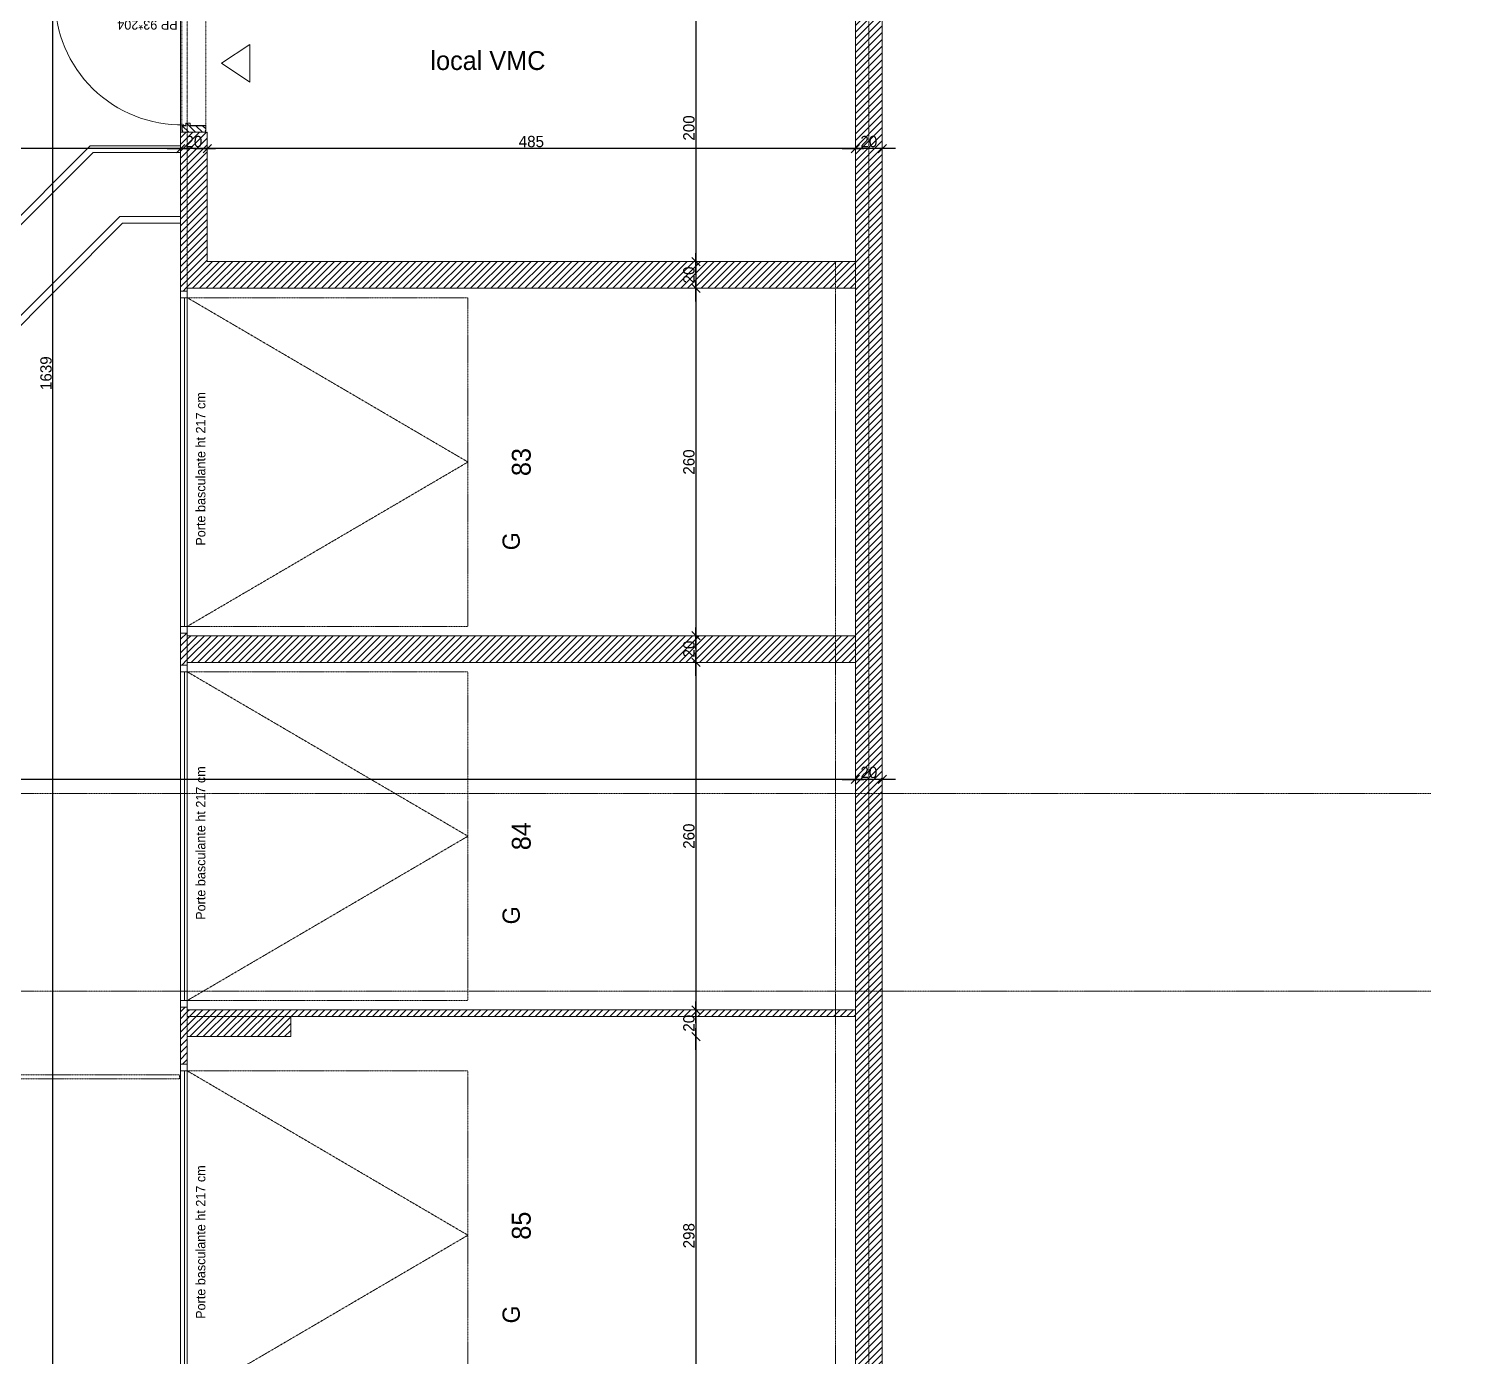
# Model space of a CAD drawing. Header units: centimetres. Extents: x -14085 to 643619, y -47998 to 35592.
# Drawn here: x 11322 to 12404, y 3870 to 4864 of the extents above; entities that cross this region are included whole.
import ezdxf

# ---------------------------------------------------------------- set-up
doc = ezdxf.new("R2010")
doc.units = ezdxf.units.CM
doc.header["$PDMODE"] = 1
doc.header["$PDSIZE"] = -2
for name, pattern in [('ISO-02', [0.75, 0.6, -0.15]), ('Style de ligne -1', [0.41664, 0.20828, -0.20836]), ('Style de ligne -13', [0.147638, 0.098425, -0.049213]), ('Style de ligne -6', [1.04164, 0.625, -0.20828, 0.06943, -0.13893]), ('VW-01', [0.41656, 0.20828, -0.20828])]:
    doc.linetypes.add(name, pattern=pattern)
doc.layers.get('0').update_dxf_attribs({"lineweight": 18, "true_color": 0x848484})
doc.layers.add('01_cote_gen', color=4, linetype='Continuous')
doc.layers.add('AA_COTES', color=2, linetype='Continuous')
for name, color, linetype, lineweight in [('B GÈnÈral_Hatch', 7, 'Continuous', 5), ('B Général', 7, 'Continuous', 5), ('C ANNOTATIONS-cotation', 7, 'Continuous', 5), ('C ANNOTATIONS-prestations', 7, 'Continuous', 5), ('C ANNOTATIONS-texte', 7, 'Continuous', 5)]:
    doc.layers.add(name, color=color, linetype=linetype, lineweight=lineweight)
doc.layers.add('C ANNOTATIONS-axes', color=1, linetype='ISO-02', lineweight=13, true_color=0xff0000)
doc.layers.add('C ANNOTATIONS-axes horizontaux', color=1, linetype='VW-01', lineweight=13, true_color=0xff0000)
doc.styles.add('Eurostile', font='')
doc.styles.add('STYLE2', font='ARIALN.TTF')
doc.styles.get('Eurostile').set_extended_font_data('Eurostile')
doc.dimstyles.new('100é', dxfattribs={"dimtxt": 8.470801, "dimasz": 6.232178, "dimexe": 10, "dimexo": 25, "dimgap": 1, "dimtad": 1, "dimdec": 1, "dimtxsty": 'Eurostile', "dimblk": 'VW_SLASH', "dimblk1": 'VW_SLASH', "dimblk2": 'VW_SLASH', "dimcen": 0, "dimdle": 10, "dimazin": 0, "dimtfac": 1, "dimtdec": 1, "dimtix": 1, "dimtmove": 0, "dimatfit": 0, "dimldrblk": 'VW_FILLEDARROW', "dimfxl": 50.8, "dimfxlon": 1, "dimfrac": 2, "dimtolj": 1, "dimarcsym": 0})
doc.dimstyles.new('JB50', dxfattribs={"dimscale": 0.1, "dimtxt": 150, "dimasz": 15, "dimexe": 0.1, "dimexo": 0.1, "dimgap": 0.09, "dimtad": 1, "dimdec": 1, "dimdsep": 46, "dimtxsty": 'STYLE2', "dimblk1": 'BOND_G', "dimblk2": 'BOND_D', "dimsah": 1, "dimcen": 1.5, "dimdle": 0.01, "dimse1": 1, "dimse2": 1, "dimclrd": 4, "dimclre": 2, "dimclrt": 6, "dimazin": 2, "dimtfac": 2.333333, "dimtdec": 1, "dimtix": 1, "dimtmove": 2, "dimatfit": 3, "dimldrblk": 'BOND_G', "dimfxl": 1, "dimtolj": 1, "dimtzin": 0, "dimarcsym": 0})
pattern_1 = [(45, (0, 0), (2.4253472, -2.6458333), [])]

# ---------------------------------------------------------------- blocks, each defined once
blk = doc.blocks.new('Parking Spaces-6')
at = {"layer": 'B Général', "color": 7, "linetype": 'Continuous', "lineweight": 5}
for p, q in [((0, 0), (0, 500)), ((260, 0), (260, 500)), ((0, 0), (260, 0))]:
    blk.add_line(p, q, dxfattribs=at)
at = {"layer": 'B Général', "color": 7, "insert": (130, 250), "char_height": 14.12, "attachment_point": 5, "line_spacing_factor": 0.894142, "style": 'Eurostile'}
blk.add_mtext('83', dxfattribs=at)
blk = doc.blocks.new('Parking Spaces-7')
at = {"layer": 'B Général', "color": 7, "linetype": 'Continuous', "lineweight": 5}
for p, q in [((0, 0), (0, 500)), ((260, 0), (260, 500)), ((0, 0), (260, 0))]:
    blk.add_line(p, q, dxfattribs=at)
at = {"layer": 'B Général', "color": 7, "insert": (130, 250), "char_height": 14.12, "attachment_point": 5, "line_spacing_factor": 0.894142, "style": 'Eurostile'}
blk.add_mtext('84', dxfattribs=at)
blk = doc.blocks.new('Parking Spaces-8')
at = {"layer": 'B Général', "color": 7, "linetype": 'Continuous', "lineweight": 5}
for p, q in [((0, 0), (0, 500)), ((313, 0), (313, 500)), ((0, 0), (313, 0))]:
    blk.add_line(p, q, dxfattribs=at)
at = {"layer": 'B Général', "color": 7, "insert": (156.5, 250), "char_height": 14.12, "attachment_point": 5, "line_spacing_factor": 0.894142, "style": 'Eurostile'}
blk.add_mtext('85', dxfattribs=at)
blk = doc.blocks.new('Porte basculante ht200cm')
at = {"layer": 'B Général', "color": 7, "linetype": 'Style de ligne -1', "lineweight": 5}
for p, q in [((-123, -2.5), (0, -212.5)), ((0, -212.5), (123, -2.5))]:
    blk.add_line(p, q, dxfattribs=at)
at = {"layer": 'B Général', "color": 7, "linetype": 'Continuous', "lineweight": 5, "flags": 128}
for points in [[(-128, 2.5), (128, 2.5), (128, -2.5), (-128, -2.5)], [(-123, 2.5), (123, 2.5), (123, -0.5), (-123, -0.5)]]:
    blk.add_lwpolyline(points, close=True, dxfattribs=at)
at = {"layer": 'B Général', "flags": 128}
for points in [[(-128, 2.5), (-123, 2.5), (-123, -2.5), (-128, -2.5)], [(123, 2.5), (128, 2.5), (128, -2.5), (123, -2.5)]]:
    blk.add_lwpolyline(points, close=True, dxfattribs=at)
at = {"layer": 'B Général', "color": 7, "linetype": 'Style de ligne -1', "lineweight": 5, "flags": 128}
blk.add_lwpolyline([(-123, -2.5), (123, -2.5), (123, -212.5), (-123, -212.5)], close=True, dxfattribs=at)
at = {"layer": 'B Général', "insert": (-66, -238.4), "char_height": 12.9, "attachment_point": 1, "line_spacing_factor": 0.894142, "style": 'Eurostile'}
blk.add_mtext('G', dxfattribs=at)
at = {"layer": 'C ANNOTATIONS-prestations', "insert": (-62.6, -9), "char_height": 7.059, "attachment_point": 1, "line_spacing_factor": 0.894142, "style": 'Eurostile'}
blk.add_mtext('Porte basculante ht 217 cm', dxfattribs=at)
blk = doc.blocks.new('PP 93_204 PF1_2h mur20')
at = {"layer": 'B GÈnÈral_Hatch', "linetype": 'Continuous', "lineweight": 5}
h = blk.add_hatch(dxfattribs=at)
h.set_pattern_fill('50_BETON', style=0, pattern_type=2)
h.set_pattern_definition(pattern_1)
edge = h.paths.add_edge_path()
edge.add_line((-51.6, -9), (-50.9, -8.4))
edge.add_line((-50.9, -8.4), (-50.9, -8.4))
edge.add_arc((-50.8, -8.5), 0.2, 48.9909, 131.0091, ccw=False)
edge.add_line((-50.7, -8.4), (-50.7, -8.4))
edge.add_line((-50.7, -8.4), (-50.1, -8.9))
edge.add_line((-50.1, -8.9), (-50.1, -8.9))
edge.add_arc((-50.1, -8.8), 0.05, 228.9909, 270)
edge.add_line((-50.1, -8.9), (-50.1, -8.9))
edge.add_line((-50.1, -8.9), (-46.7, -8.9))
edge.add_line((-46.7, -8.9), (-46.7, -8.9))
edge.add_arc((-46.7, -8.8), 0.0435, 270, 360)
edge.add_line((-46.7, -8.8), (-46.7, 2.7))
edge.add_arc((-46.5, 2.7), 0.174, 90, 180, ccw=False)
edge.add_line((-46.5, 2.9), (-46.5, 2.9))
edge.add_line((-46.5, 2.9), (-44.9, 2.9))
edge.add_line((-44.9, 2.9), (-44.9, 2.9))
edge.add_arc((-44.9, 2.9), 0.0435, 270, 360)
edge.add_line((-44.9, 2.9), (-44.9, 6))
edge.add_arc((-44.9, 6), 0.0435, 0, 90)
edge.add_line((-44.9, 6), (-44.9, 6))
edge.add_line((-44.9, 6), (-46.5, 6))
edge.add_line((-46.5, 6), (-46.5, 6))
edge.add_arc((-46.5, 6.2), 0.174, 180, 270, ccw=False)
edge.add_line((-46.7, 6.2), (-46.7, 8.8))
edge.add_arc((-46.7, 8.8), 0.0435, 0, 90)
edge.add_line((-46.7, 8.9), (-46.7, 8.9))
edge.add_line((-46.7, 8.9), (-50.1, 8.9))
edge.add_line((-50.1, 8.9), (-50.1, 8.9))
edge.add_arc((-50.1, 8.8), 0.05, 90, 131.0091)
edge.add_line((-50.1, 8.9), (-50.1, 8.9))
edge.add_line((-50.1, 8.9), (-50.7, 8.4))
edge.add_line((-50.7, 8.4), (-50.7, 8.4))
edge.add_arc((-50.8, 8.5), 0.2, 233.0967, 311.0091, ccw=False)
edge.add_line((-50.9, 8.4), (-50.9, 8.4))
edge.add_line((-50.9, 8.4), (-51.4, 8.8))
edge.add_line((-51.4, 8.8), (-51.4, 8.8))
edge.add_line((-51.4, 8.8), (-51.6, 9))
edge.add_line((-51.6, 9), (-51.6, -9))
h = blk.add_hatch(dxfattribs=at)
h.set_pattern_fill('50_BETON', style=0, pattern_type=2)
h.set_pattern_definition(pattern_1)
edge = h.paths.add_edge_path()
edge.add_line((51.6, -9), (50.9, -8.4))
edge.add_line((50.9, -8.4), (50.9, -8.4))
edge.add_arc((50.8, -8.5), 0.2, 48.9909, 131.0091)
edge.add_line((50.7, -8.4), (50.7, -8.4))
edge.add_line((50.7, -8.4), (50.1, -8.9))
edge.add_line((50.1, -8.9), (50.1, -8.9))
edge.add_arc((50.1, -8.8), 0.05, 270, 311.0091, ccw=False)
edge.add_line((50.1, -8.9), (50.1, -8.9))
edge.add_line((50.1, -8.9), (46.7, -8.9))
edge.add_line((46.7, -8.9), (46.7, -8.9))
edge.add_arc((46.7, -8.8), 0.0435, 180, 270, ccw=False)
edge.add_line((46.7, -8.8), (46.7, 2.7))
edge.add_arc((46.5, 2.7), 0.174, 0, 90)
edge.add_line((46.5, 2.9), (46.5, 2.9))
edge.add_line((46.5, 2.9), (44.9, 2.9))
edge.add_line((44.9, 2.9), (44.9, 2.9))
edge.add_arc((44.9, 2.9), 0.0435, 180, 270, ccw=False)
edge.add_line((44.9, 2.9), (44.9, 6))
edge.add_arc((44.9, 6), 0.0435, 90, 180, ccw=False)
edge.add_line((44.9, 6), (44.9, 6))
edge.add_line((44.9, 6), (46.5, 6))
edge.add_line((46.5, 6), (46.5, 6))
edge.add_arc((46.5, 6.2), 0.174, 270, 360)
edge.add_line((46.7, 6.2), (46.7, 8.8))
edge.add_arc((46.7, 8.8), 0.0435, 90, 180, ccw=False)
edge.add_line((46.7, 8.9), (46.7, 8.9))
edge.add_line((46.7, 8.9), (50.1, 8.9))
edge.add_line((50.1, 8.9), (50.1, 8.9))
edge.add_arc((50.1, 8.8), 0.05, 48.9909, 90, ccw=False)
edge.add_line((50.1, 8.9), (50.1, 8.9))
edge.add_line((50.1, 8.9), (50.7, 8.4))
edge.add_line((50.7, 8.4), (50.7, 8.4))
edge.add_arc((50.8, 8.5), 0.2, 228.9909, 306.9033)
edge.add_line((50.9, 8.4), (50.9, 8.4))
edge.add_line((50.9, 8.4), (51.4, 8.8))
edge.add_line((51.4, 8.8), (51.4, 8.8))
edge.add_line((51.4, 8.8), (51.6, 9))
edge.add_line((51.6, 9), (51.6, -9))
at = {"layer": 'B Général', "linetype": 'Style de ligne -13', "lineweight": 5}
for p, q in [((46.7, 9), (-46.7, 9)), ((46.7, -9), (-46.7, -9))]:
    blk.add_line(p, q, dxfattribs=at)
at = {"layer": 'B Général', "color": 7, "linetype": 'Continuous', "lineweight": 5, "flags": 128}
blk.add_lwpolyline([(45, 12), (48.5, 12), (48.5, 10), (50, 10), (50, 106), (48.5, 106), (48.5, 104), (45, 104)], close=True, dxfattribs=at)
at = {"layer": 'B Général', "linetype": 'Continuous', "lineweight": 5, "flags": 128}
for points in [[(-46.5, 8.8), (-46.5, 6.2, 0.414214), (-46.5, 6.1), (-46.5, 6.1), (-44.9, 6.1), (-44.9, 6.1, -0.414214), (-44.7, 6), (-44.7, 2.9, -0.414214), (-44.9, 2.7), (-44.9, 2.7), (-46.5, 2.7), (-46.5, 2.7, 0.414214), (-46.5, 2.7), (-46.5, -8.8, -0.414214), (-46.7, -9), (-46.7, -9), (-50.1, -9), (-50.1, -9, -0.18087), (-50.2, -9), (-50.2, -8.9), (-50.8, -8.5), (-50.8, -8.5, 0.373975), (-50.8, -8.5), (-50.8, -8.5), (-51.5, -9), (-51.6, -9), (-50.9, -8.4), (-50.9, -8.4, -0.373975), (-50.7, -8.4), (-50.7, -8.4), (-50.1, -8.9), (-50.1, -8.9, 0.18087), (-50.1, -8.9), (-50.1, -8.9), (-46.7, -8.9), (-46.7, -8.9, 0.414214), (-46.7, -8.8), (-46.7, 2.7, -0.414214), (-46.5, 2.9), (-46.5, 2.9), (-44.9, 2.9), (-44.9, 2.9, 0.414214), (-44.9, 2.9), (-44.9, 6, 0.414214), (-44.9, 6), (-44.9, 6), (-46.5, 6), (-46.5, 6, -0.414214), (-46.7, 6.2), (-46.7, 8.8, 0.414214), (-46.7, 8.9), (-46.7, 8.9), (-50.1, 8.9), (-50.1, 8.9, 0.18087), (-50.1, 8.9), (-50.1, 8.9), (-50.7, 8.4), (-50.7, 8.4, -0.353689), (-50.9, 8.4), (-50.9, 8.4), (-51.4, 8.8), (-51.4, 8.8), (-51.6, 9), (-51.5, 9), (-50.9, 8.5, 0.385556), (-50.8, 8.5), (-50.8, 8.5), (-50.2, 8.9), (-50.2, 9, -0.18087), (-50.1, 9), (-50.1, 9), (-46.7, 9), (-46.7, 9, -0.414214)], [(46.5, 8.8), (46.5, 6.2, -0.414214), (46.5, 6.1), (46.5, 6.1), (44.9, 6.1), (44.9, 6.1, 0.414214), (44.7, 6), (44.7, 2.9, 0.414214), (44.9, 2.7), (44.9, 2.7), (46.5, 2.7), (46.5, 2.7, -0.414214), (46.5, 2.7), (46.5, -8.8, 0.414214), (46.7, -9), (46.7, -9), (50.1, -9), (50.1, -9, 0.18087), (50.2, -9), (50.2, -8.9), (50.8, -8.5), (50.8, -8.5, -0.373975), (50.8, -8.5), (50.8, -8.5), (51.5, -9), (51.6, -9), (50.9, -8.4), (50.9, -8.4, 0.373975), (50.7, -8.4), (50.7, -8.4), (50.1, -8.9), (50.1, -8.9, -0.18087), (50.1, -8.9), (50.1, -8.9), (46.7, -8.9), (46.7, -8.9, -0.414214), (46.7, -8.8), (46.7, 2.7, 0.414214), (46.5, 2.9), (46.5, 2.9), (44.9, 2.9), (44.9, 2.9, -0.414214), (44.9, 2.9), (44.9, 6, -0.414214), (44.9, 6), (44.9, 6), (46.5, 6), (46.5, 6, 0.414214), (46.7, 6.2), (46.7, 8.8, -0.414214), (46.7, 8.9), (46.7, 8.9), (50.1, 8.9), (50.1, 8.9, -0.18087), (50.1, 8.9), (50.1, 8.9), (50.7, 8.4), (50.7, 8.4, 0.353689), (50.9, 8.4), (50.9, 8.4), (51.4, 8.8), (51.4, 8.8), (51.6, 9), (51.5, 9), (50.9, 8.5, -0.385556), (50.8, 8.5), (50.8, 8.5), (50.2, 8.9), (50.2, 9, 0.18087), (50.1, 9), (50.1, 9), (46.7, 9), (46.7, 9, 0.414214)]]:
    blk.add_lwpolyline(points, format="xyb", close=True, dxfattribs=at)
at = {"layer": 'B Général', "color": 250, "linetype": 'Continuous', "lineweight": 5, "true_color": 0x444444, "flags": 128}
blk.add_lwpolyline([(0, -20.5), (-14, -41.9), (14, -41.9)], close=True, dxfattribs=at)
at = {"layer": 'B Général', "linetype": 'Continuous', "lineweight": 5}
blk.add_circle((48.5, 9.5), 0.5, dxfattribs=at)
at = {"layer": 'B Général', "color": 7, "linetype": 'Continuous', "lineweight": 5}
blk.add_arc((48.5, 9.5), 94.5, 90, 181.2323, dxfattribs=at)
at = {"layer": 'C ANNOTATIONS-prestations', "insert": (25.2, 12.2), "char_height": 7.06, "attachment_point": 1, "rotation": 90, "line_spacing_factor": 0.894142, "style": 'Eurostile'}
blk.add_mtext('PP 93*204\\PPF 1/2h\\P', dxfattribs=at)
blk = doc.blocks.new('VW_SLASH')
at = {"color": 0, "linetype": 'ByBlock', "lineweight": -2}
blk.add_line((1.6, 0), (-1, 0), dxfattribs=at)
at = {"color": 0, "lineweight": 20, "flags": 128}
blk.add_lwpolyline([(0.5, 0.5), (-0.5, -0.5)], dxfattribs=at)
blk = doc.blocks.new('*D143')
at = {"layer": 'C ANNOTATIONS-cotation', "color": 0, "linetype": 'Continuous', "lineweight": -2, "transparency": 16777216}
blk.add_line((11821, 4103.2), (11821, 3817.6), dxfattribs=at)
at = {"layer": 'Defpoints', "color": 0, "linetype": 'Continuous', "lineweight": 0, "transparency": 16777216}
for p in [(11517.9, 4109.4), (11821, 3811.4), (11896.5, 3811.4)]:
    blk.add_point(p, dxfattribs=at)
at = {"layer": 'C ANNOTATIONS-cotation', "color": 0, "linetype": 'Continuous', "lineweight": -2, "transparency": 16777216, "xscale": 6.232177734375, "yscale": 6.232177734375, "zscale": 6.232177734375}
for p, rotation in [((11821, 4109.4), 90), ((11821, 3811.4), 270)]:
    blk.add_blockref('VW_SLASH', p, dxfattribs=dict(at, rotation=rotation))
at = {"layer": 'C ANNOTATIONS-cotation', "color": 0, "linetype": 'Continuous', "lineweight": 5, "transparency": 16777216, "insert": (11815.8, 3960.4), "char_height": 8.47, "attachment_point": 5, "rotation": 90, "style": 'Eurostile'}
blk.add_mtext('\\A1;298', dxfattribs=at)
blk = doc.blocks.new('VW_FILLEDARROW')
at = {"linetype": 'Continuous', "lineweight": 0}
blk.add_hatch(color=0, dxfattribs=at).paths.add_polyline_path([(-1.6, 0.43), (0, 0), (-1.6, -0.43)])
at = {"color": 0, "lineweight": 5, "flags": 128}
blk.add_lwpolyline([(-1.6, 0.43), (0, 0), (-1.6, -0.43)], close=True, dxfattribs=at)
blk = doc.blocks.new('*D144')
at = {"layer": 'C ANNOTATIONS-cotation', "color": 0, "linetype": 'Continuous', "lineweight": -2, "transparency": 16777216}
blk.add_line((11821, 4123.2), (11821, 4115.6), dxfattribs=at)
at = {"layer": 'Defpoints', "color": 0, "linetype": 'Continuous', "lineweight": 0, "transparency": 16777216}
for p in [(11887, 4129.4), (11517.9, 4109.4), (11821, 4109.4)]:
    blk.add_point(p, dxfattribs=at)
at = {"layer": 'C ANNOTATIONS-cotation', "color": 0, "linetype": 'Continuous', "lineweight": -2, "transparency": 16777216, "xscale": 6.232177734375, "yscale": 6.232177734375, "zscale": 6.232177734375}
for p, rotation in [((11821, 4129.4), 90), ((11821, 4109.4), 270)]:
    blk.add_blockref('VW_SLASH', p, dxfattribs=dict(at, rotation=rotation))
at = {"layer": 'C ANNOTATIONS-cotation', "color": 0, "linetype": 'Continuous', "lineweight": 5, "transparency": 16777216, "insert": (11815.8, 4119.4), "char_height": 8.47, "attachment_point": 5, "rotation": 90, "style": 'Eurostile'}
blk.add_mtext('\\A1;20', dxfattribs=at)
blk = doc.blocks.new('*D145')
at = {"layer": 'C ANNOTATIONS-cotation', "color": 0, "linetype": 'Continuous', "lineweight": -2, "transparency": 16777216}
blk.add_line((11821, 4383.2), (11821, 4135.6), dxfattribs=at)
at = {"layer": 'Defpoints', "color": 0, "linetype": 'Continuous', "lineweight": 0, "transparency": 16777216}
for p in [(11882, 4389.4), (11821, 4129.4), (11887, 4129.4)]:
    blk.add_point(p, dxfattribs=at)
at = {"layer": 'C ANNOTATIONS-cotation', "color": 0, "linetype": 'Continuous', "lineweight": -2, "transparency": 16777216, "xscale": 6.232177734375, "yscale": 6.232177734375, "zscale": 6.232177734375}
for p, rotation in [((11821, 4389.4), 90), ((11821, 4129.4), 270)]:
    blk.add_blockref('VW_SLASH', p, dxfattribs=dict(at, rotation=rotation))
at = {"layer": 'C ANNOTATIONS-cotation', "color": 0, "linetype": 'Continuous', "lineweight": 5, "transparency": 16777216, "insert": (11815.8, 4259.4), "char_height": 8.47, "attachment_point": 5, "rotation": 90, "style": 'Eurostile'}
blk.add_mtext('\\A1;260', dxfattribs=at)
blk = doc.blocks.new('*D146')
at = {"layer": 'C ANNOTATIONS-cotation', "color": 0, "linetype": 'Continuous', "lineweight": -2, "transparency": 16777216}
blk.add_line((11821, 4403.2), (11821, 4395.6), dxfattribs=at)
at = {"layer": 'Defpoints', "color": 0, "linetype": 'Continuous', "lineweight": 0, "transparency": 16777216}
for p in [(11918.5, 4409.4), (11821, 4389.4), (11882, 4389.4)]:
    blk.add_point(p, dxfattribs=at)
at = {"layer": 'C ANNOTATIONS-cotation', "color": 0, "linetype": 'Continuous', "lineweight": -2, "transparency": 16777216, "xscale": 6.232177734375, "yscale": 6.232177734375, "zscale": 6.232177734375}
for p, rotation in [((11821, 4409.4), 90), ((11821, 4389.4), 270)]:
    blk.add_blockref('VW_SLASH', p, dxfattribs=dict(at, rotation=rotation))
at = {"layer": 'C ANNOTATIONS-cotation', "color": 0, "linetype": 'Continuous', "lineweight": 5, "transparency": 16777216, "insert": (11815.8, 4399.4), "char_height": 8.47, "attachment_point": 5, "rotation": 90, "style": 'Eurostile'}
blk.add_mtext('\\A1;20', dxfattribs=at)
blk = doc.blocks.new('*D147')
at = {"layer": 'C ANNOTATIONS-cotation', "color": 0, "linetype": 'Continuous', "lineweight": -2, "transparency": 16777216}
blk.add_line((11821, 4663.2), (11821, 4415.6), dxfattribs=at)
at = {"layer": 'Defpoints', "color": 0, "linetype": 'Continuous', "lineweight": 0, "transparency": 16777216}
for p in [(11876.9, 4669.4), (11821, 4409.4), (11918.5, 4409.4)]:
    blk.add_point(p, dxfattribs=at)
at = {"layer": 'C ANNOTATIONS-cotation', "color": 0, "linetype": 'Continuous', "lineweight": -2, "transparency": 16777216, "xscale": 6.232177734375, "yscale": 6.232177734375, "zscale": 6.232177734375}
for p, rotation in [((11821, 4669.4), 90), ((11821, 4409.4), 270)]:
    blk.add_blockref('VW_SLASH', p, dxfattribs=dict(at, rotation=rotation))
at = {"layer": 'C ANNOTATIONS-cotation', "color": 0, "linetype": 'Continuous', "lineweight": 5, "transparency": 16777216, "insert": (11815.8, 4539.4), "char_height": 8.47, "attachment_point": 5, "rotation": 90, "style": 'Eurostile'}
blk.add_mtext('\\A1;260', dxfattribs=at)
blk = doc.blocks.new('*D148')
at = {"layer": 'C ANNOTATIONS-cotation', "color": 0, "linetype": 'Continuous', "lineweight": -2, "transparency": 16777216}
blk.add_line((11821, 4683.2), (11821, 4675.6), dxfattribs=at)
at = {"layer": 'Defpoints', "color": 0, "linetype": 'Continuous', "lineweight": 0, "transparency": 16777216}
for p in [(11876.9, 4689.4), (11821, 4669.4), (11876.9, 4669.4)]:
    blk.add_point(p, dxfattribs=at)
at = {"layer": 'C ANNOTATIONS-cotation', "color": 0, "linetype": 'Continuous', "lineweight": -2, "transparency": 16777216, "xscale": 6.232177734375, "yscale": 6.232177734375, "zscale": 6.232177734375}
for p, rotation in [((11821, 4689.4), 90), ((11821, 4669.4), 270)]:
    blk.add_blockref('VW_SLASH', p, dxfattribs=dict(at, rotation=rotation))
at = {"layer": 'C ANNOTATIONS-cotation', "color": 0, "linetype": 'Continuous', "lineweight": 5, "transparency": 16777216, "insert": (11815.8, 4679.4), "char_height": 8.47, "attachment_point": 5, "rotation": 90, "style": 'Eurostile'}
blk.add_mtext('\\A1;20', dxfattribs=at)
blk = doc.blocks.new('*D149')
at = {"layer": 'C ANNOTATIONS-cotation', "color": 0, "linetype": 'Continuous', "lineweight": -2, "transparency": 16777216}
blk.add_line((11821, 4883.2), (11821, 4695.6), dxfattribs=at)
at = {"layer": 'Defpoints', "color": 0, "linetype": 'Continuous', "lineweight": 0, "transparency": 16777216}
for p in [(11893.5, 4889.4), (11821, 4689.4), (11876.9, 4689.4)]:
    blk.add_point(p, dxfattribs=at)
at = {"layer": 'C ANNOTATIONS-cotation', "color": 0, "linetype": 'Continuous', "lineweight": -2, "transparency": 16777216, "xscale": 6.232177734375, "yscale": 6.232177734375, "zscale": 6.232177734375}
for p, rotation in [((11821, 4889.4), 90), ((11821, 4689.4), 270)]:
    blk.add_blockref('VW_SLASH', p, dxfattribs=dict(at, rotation=rotation))
at = {"layer": 'C ANNOTATIONS-cotation', "color": 0, "linetype": 'Continuous', "lineweight": 5, "transparency": 16777216, "insert": (11815.8, 4789.4), "char_height": 8.47, "attachment_point": 5, "rotation": 90, "style": 'Eurostile'}
blk.add_mtext('\\A1;200', dxfattribs=at)
blk = doc.blocks.new('axes 2')
at = {"layer": 'B Général', "color": 1, "linetype": 'Style de ligne -6', "lineweight": 13}
for p, q in [((3774.633, -1173.93), (3774.633, 1361.07)), ((4284.633, -1173.93), (4284.633, 1361.07))]:
    blk.add_line(p, q, dxfattribs=at)
at = {"layer": 'C ANNOTATIONS-axes horizontaux', "color": 5, "true_color": 0x0000ff}
for p, q in [((4705, -167.93), (-4705, -167.93)), ((4705, -315.93), (-4705, -315.93))]:
    blk.add_line(p, q, dxfattribs=at)
blk = doc.blocks.new('*D257')
at = {"layer": 'C ANNOTATIONS-cotation', "color": 0, "linetype": 'Continuous', "lineweight": -2, "transparency": 16777216}
for p, q in [((11340, 3792.6), (11340, 5419.2)), ((11346, 3786.3), (11330, 3786.3))]:
    blk.add_line(p, q, dxfattribs=at)
at = {"layer": 'Defpoints', "color": 0, "linetype": 'Continuous', "lineweight": 0, "transparency": 16777216}
for p in [(11340, 5425.4), (11403, 5425.4), (11371, 3786.3)]:
    blk.add_point(p, dxfattribs=at)
at = {"layer": 'C ANNOTATIONS-cotation', "color": 0, "linetype": 'Continuous', "lineweight": -2, "transparency": 16777216, "xscale": 6.232177734375, "yscale": 6.232177734375, "zscale": 6.232177734375}
for p, rotation in [((11340, 5425.4), 90), ((11340, 3786.3), 270)]:
    blk.add_blockref('VW_SLASH', p, dxfattribs=dict(at, rotation=rotation))
at = {"layer": 'C ANNOTATIONS-cotation', "color": 0, "linetype": 'Continuous', "lineweight": 5, "transparency": 16777216, "insert": (11334.8, 4605.9), "char_height": 8.47, "attachment_point": 5, "rotation": 90, "style": 'Eurostile'}
blk.add_mtext('\\A1;1639', dxfattribs=at)
blk = doc.blocks.new('*D260')
at = {"layer": 'C ANNOTATIONS-cotation', "color": 0, "linetype": 'Continuous', "lineweight": -2, "transparency": 16777216}
blk.add_line((11429.2, 4774), (10726.7, 4774), dxfattribs=at)
at = {"layer": 'Defpoints', "color": 0, "linetype": 'Continuous', "lineweight": 0, "transparency": 16777216}
for p in [(10720.5, 4774), (10720.5, 4692), (11435.4, 4692)]:
    blk.add_point(p, dxfattribs=at)
at = {"layer": 'C ANNOTATIONS-cotation', "color": 0, "linetype": 'Continuous', "lineweight": -2, "transparency": 16777216, "xscale": 6.232177734375, "yscale": 6.232177734375, "zscale": 6.232177734375, "rotation": 180}
blk.add_blockref('VW_SLASH', (10720.5, 4774), dxfattribs=at)
at = {"layer": 'C ANNOTATIONS-cotation', "color": 0, "linetype": 'Continuous', "lineweight": -2, "transparency": 16777216, "xscale": 6.232177734375, "yscale": 6.232177734375, "zscale": 6.232177734375}
blk.add_blockref('VW_SLASH', (11435.4, 4774), dxfattribs=at)
at = {"layer": 'C ANNOTATIONS-cotation', "color": 0, "linetype": 'Continuous', "lineweight": 5, "transparency": 16777216, "insert": (11078, 4779.2), "char_height": 8.47, "attachment_point": 5, "style": 'Eurostile'}
blk.add_mtext('\\A1;715', dxfattribs=at)
blk = doc.blocks.new('*D261')
at = {"layer": 'C ANNOTATIONS-cotation', "color": 0, "linetype": 'Continuous', "lineweight": -2, "transparency": 16777216}
blk.add_line((11449.2, 4774), (11441.7, 4774), dxfattribs=at)
at = {"layer": 'Defpoints', "color": 0, "linetype": 'Continuous', "lineweight": 0, "transparency": 16777216}
for p in [(11435.4, 4774), (11435.4, 4692), (11455.4, 4689.4)]:
    blk.add_point(p, dxfattribs=at)
at = {"layer": 'C ANNOTATIONS-cotation', "color": 0, "linetype": 'Continuous', "lineweight": -2, "transparency": 16777216, "xscale": 6.232177734375, "yscale": 6.232177734375, "zscale": 6.232177734375, "rotation": 180}
blk.add_blockref('VW_SLASH', (11435.4, 4774), dxfattribs=at)
at = {"layer": 'C ANNOTATIONS-cotation', "color": 0, "linetype": 'Continuous', "lineweight": -2, "transparency": 16777216, "xscale": 6.232177734375, "yscale": 6.232177734375, "zscale": 6.232177734375}
blk.add_blockref('VW_SLASH', (11455.4, 4774), dxfattribs=at)
at = {"layer": 'C ANNOTATIONS-cotation', "color": 0, "linetype": 'Continuous', "lineweight": 5, "transparency": 16777216, "insert": (11445.4, 4779.2), "char_height": 8.47, "attachment_point": 5, "style": 'Eurostile'}
blk.add_mtext('\\A1;20', dxfattribs=at)
blk = doc.blocks.new('*D262')
at = {"layer": 'C ANNOTATIONS-cotation', "color": 0, "linetype": 'Continuous', "lineweight": -2, "transparency": 16777216}
blk.add_line((11934.2, 4774), (11461.7, 4774), dxfattribs=at)
at = {"layer": 'Defpoints', "color": 0, "linetype": 'Continuous', "lineweight": 0, "transparency": 16777216}
for p in [(11455.4, 4774), (11455.4, 4689.4), (11940.4, 4689.4)]:
    blk.add_point(p, dxfattribs=at)
at = {"layer": 'C ANNOTATIONS-cotation', "color": 0, "linetype": 'Continuous', "lineweight": -2, "transparency": 16777216, "xscale": 6.232177734375, "yscale": 6.232177734375, "zscale": 6.232177734375, "rotation": 180}
blk.add_blockref('VW_SLASH', (11455.4, 4774), dxfattribs=at)
at = {"layer": 'C ANNOTATIONS-cotation', "color": 0, "linetype": 'Continuous', "lineweight": -2, "transparency": 16777216, "xscale": 6.232177734375, "yscale": 6.232177734375, "zscale": 6.232177734375}
blk.add_blockref('VW_SLASH', (11940.4, 4774), dxfattribs=at)
at = {"layer": 'C ANNOTATIONS-cotation', "color": 0, "linetype": 'Continuous', "lineweight": 5, "transparency": 16777216, "insert": (11697.9, 4779.2), "char_height": 8.47, "attachment_point": 5, "style": 'Eurostile'}
blk.add_mtext('\\A1;485', dxfattribs=at)
blk = doc.blocks.new('*D263')
at = {"layer": 'C ANNOTATIONS-cotation', "color": 0, "linetype": 'Continuous', "lineweight": -2, "transparency": 16777216}
blk.add_line((11954.2, 4774), (11946.7, 4774), dxfattribs=at)
at = {"layer": 'Defpoints', "color": 0, "linetype": 'Continuous', "lineweight": 0, "transparency": 16777216}
for p in [(11940.4, 4774), (11940.4, 4689.4), (11960.4, 4689.4)]:
    blk.add_point(p, dxfattribs=at)
at = {"layer": 'C ANNOTATIONS-cotation', "color": 0, "linetype": 'Continuous', "lineweight": -2, "transparency": 16777216, "xscale": 6.232177734375, "yscale": 6.232177734375, "zscale": 6.232177734375, "rotation": 180}
blk.add_blockref('VW_SLASH', (11940.4, 4774), dxfattribs=at)
at = {"layer": 'C ANNOTATIONS-cotation', "color": 0, "linetype": 'Continuous', "lineweight": -2, "transparency": 16777216, "xscale": 6.232177734375, "yscale": 6.232177734375, "zscale": 6.232177734375}
blk.add_blockref('VW_SLASH', (11960.4, 4774), dxfattribs=at)
at = {"layer": 'C ANNOTATIONS-cotation', "color": 0, "linetype": 'Continuous', "lineweight": 5, "transparency": 16777216, "insert": (11950.4, 4779.2), "char_height": 8.47, "attachment_point": 5, "style": 'Eurostile'}
blk.add_mtext('\\A1;20', dxfattribs=at)
blk = doc.blocks.new('*D267')
at = {"layer": 'C ANNOTATIONS-cotation', "color": 0, "linetype": 'Continuous', "lineweight": -2, "transparency": 16777216}
blk.add_line((11934.2, 4301.9), (9818.7, 4301.9), dxfattribs=at)
at = {"layer": 'Defpoints', "color": 0, "linetype": 'Continuous', "lineweight": 0, "transparency": 16777216}
for p in [(9812.5, 4380.4), (9812.5, 4301.9), (11940.4, 4194.4)]:
    blk.add_point(p, dxfattribs=at)
at = {"layer": 'C ANNOTATIONS-cotation', "color": 0, "linetype": 'Continuous', "lineweight": -2, "transparency": 16777216, "xscale": 6.232177734375, "yscale": 6.232177734375, "zscale": 6.232177734375, "rotation": 180}
blk.add_blockref('VW_SLASH', (9812.5, 4301.9), dxfattribs=at)
at = {"layer": 'C ANNOTATIONS-cotation', "color": 0, "linetype": 'Continuous', "lineweight": -2, "transparency": 16777216, "xscale": 6.232177734375, "yscale": 6.232177734375, "zscale": 6.232177734375}
blk.add_blockref('VW_SLASH', (11940.4, 4301.9), dxfattribs=at)
at = {"layer": 'C ANNOTATIONS-cotation', "color": 0, "linetype": 'Continuous', "lineweight": 5, "transparency": 16777216, "insert": (10876.5, 4307.1), "char_height": 8.47, "attachment_point": 5, "style": 'Eurostile'}
blk.add_mtext('\\A1;2128', dxfattribs=at)
blk = doc.blocks.new('*D268')
at = {"layer": 'C ANNOTATIONS-cotation', "color": 0, "linetype": 'Continuous', "lineweight": -2, "transparency": 16777216}
blk.add_line((11954.2, 4301.9), (11946.7, 4301.9), dxfattribs=at)
at = {"layer": 'Defpoints', "color": 0, "linetype": 'Continuous', "lineweight": 0, "transparency": 16777216}
for p in [(11940.4, 4301.9), (11940.4, 4194.4), (11960.4, 4182.8)]:
    blk.add_point(p, dxfattribs=at)
at = {"layer": 'C ANNOTATIONS-cotation', "color": 0, "linetype": 'Continuous', "lineweight": -2, "transparency": 16777216, "xscale": 6.232177734375, "yscale": 6.232177734375, "zscale": 6.232177734375, "rotation": 180}
blk.add_blockref('VW_SLASH', (11940.4, 4301.9), dxfattribs=at)
at = {"layer": 'C ANNOTATIONS-cotation', "color": 0, "linetype": 'Continuous', "lineweight": -2, "transparency": 16777216, "xscale": 6.232177734375, "yscale": 6.232177734375, "zscale": 6.232177734375}
blk.add_blockref('VW_SLASH', (11960.4, 4301.9), dxfattribs=at)
at = {"layer": 'C ANNOTATIONS-cotation', "color": 0, "linetype": 'Continuous', "lineweight": 5, "transparency": 16777216, "insert": (11950.4, 4307.1), "char_height": 8.47, "attachment_point": 5, "style": 'Eurostile'}
blk.add_mtext('\\A1;20', dxfattribs=at)
blk = doc.blocks.new('Groupe-128-1')
at = {"layer": 'C ANNOTATIONS-prestations', "linetype": 'Continuous'}
for p, q in [((10773.9, 4182.1), (11367.9, 4776.1)), ((11367.9, 4776.1), (11435.4, 4776.1)), ((11435.4, 4776.1), (11435.4, 4771.1)), ((10778.9, 4180), (11370, 4771.1)), ((11370, 4771.1), (11435.4, 4771.1)), ((11435.4, 4771.1), (11435.4, 4723.1)), ((10826.9, 4160.1), (11389.9, 4723.1)), ((10831.9, 4158), (11392, 4718.1)), ((11389.9, 4723.1), (11435.4, 4723.1)), ((11392, 4718.1), (11435.4, 4718.1)), ((11435.4, 4723.1), (11435.4, 4718.1)), ((10773.9, 3840.7), (10773.9, 4182.1)), ((10778.9, 3840.7), (10778.9, 4180)), ((10826.9, 3840.7), (10826.9, 4160.1)), ((10831.9, 3840.7), (10831.9, 4158)), ((10773.9, 3840.7), (10778.9, 3840.7)), ((10778.9, 3840.7), (10826.9, 3840.7)), ((10826.9, 3840.7), (10831.9, 3840.7))]:
    blk.add_line(p, q, dxfattribs=at)
at = {"layer": 'C ANNOTATIONS-texte', "insert": (11038.9, 4340.1), "char_height": 9.412, "attachment_point": 1, "line_spacing_factor": 0.894142, "style": 'Eurostile'}
blk.add_mtext('caissons CF2H\\Psur réseaux VMC ', dxfattribs=at)
blk = doc.blocks.new('BOND_G')
at = {"layer": 'AA_COTES', "color": 0}
for p, q in [((0, -5), (0, 15)), ((5, 0), (-5, 0)), ((1.77, 1.77), (-1.77, -1.77))]:
    blk.add_line(p, q, dxfattribs=at)
blk = doc.blocks.new('BOND_D')
at = {"layer": 'AA_COTES', "color": 0}
for p, q in [((5, 0), (-5, 0)), ((-1.77, -1.77), (1.77, 1.77)), ((0, 5), (0, -15))]:
    blk.add_line(p, q, dxfattribs=at)
blk = doc.blocks.new('*D1680')
at = {"layer": '01_cote_gen', "color": 4, "lineweight": -2, "transparency": 16777216}
blk.add_line((-22.5, 3720.9), (-22.5, 4438.9), dxfattribs=at)
at = {"layer": 'Defpoints', "color": 0, "lineweight": 0, "transparency": 16777216}
for p in [(-22.5, 4440.4), (0, 4440.4), (52858.6, 3719.4)]:
    blk.add_point(p, dxfattribs=at)
at = {"layer": '01_cote_gen', "color": 4, "lineweight": -2, "transparency": 16777216, "xscale": 1.5, "yscale": 1.5, "zscale": 1.5}
for name, p, rotation in [('BOND_D', (-22.5, 4440.4), 90), ('BOND_G', (-22.5, 3719.4), 270)]:
    blk.add_blockref(name, p, dxfattribs=dict(at, rotation=rotation))
at = {"layer": '01_cote_gen', "color": 6, "lineweight": 0, "transparency": 16777216, "insert": (-30, 4079.9), "char_height": 15, "attachment_point": 5, "rotation": 90, "style": 'STYLE2'}
blk.add_mtext('\\A1;721', dxfattribs=at)

msp = doc.modelspace()

# ---------------------------------------------------------------- hatches: boundary and pattern name
at = {"layer": 'B GÈnÈral_Hatch', "linetype": 'Continuous', "lineweight": 5}
h = msp.add_hatch(dxfattribs=at)
h.set_pattern_fill('50_BETON', style=0, pattern_type=2)
h.set_pattern_definition(pattern_1)
h.paths.add_polyline_path([(11960.45, 5437.89), (11940.45, 5437.89), (11940.45, 2334.49), (11960.45, 2334.49)])
h = msp.add_hatch(dxfattribs=at)
h.set_pattern_fill('50_BETON', style=0, pattern_type=2)
h.set_pattern_definition(pattern_1)
h.paths.add_polyline_path([(11435.45, 4786.19), (11435.45, 4669.39), (11455.45, 4689.39), (11455.45, 4786.19)])
h = msp.add_hatch(dxfattribs=at)
h.set_pattern_fill('50_BETON', style=0, pattern_type=2)
h.set_pattern_definition(pattern_1)
h.paths.add_polyline_path([(11940.45, 4689.39), (11455.45, 4689.39), (11435.45, 4669.39), (11940.45, 4669.39)])
h = msp.add_hatch(dxfattribs=at)
h.set_pattern_fill('50_BETON', style=0, pattern_type=2)
h.set_pattern_definition(pattern_1)
h.paths.add_polyline_path([(11440.45, 4669.39), (11435.45, 4669.39), (11435.45, 4667.39), (11440.45, 4667.39)])
h = msp.add_hatch(dxfattribs=at)
h.set_pattern_fill('50_BETON', style=0, pattern_type=2)
h.set_pattern_definition(pattern_1)
h.paths.add_polyline_path([(11435.45, 4387.39), (11440.45, 4387.39), (11440.45, 4411.39), (11435.45, 4411.39)])
h = msp.add_hatch(dxfattribs=at)
h.set_pattern_fill('50_BETON', style=0, pattern_type=2)
h.set_pattern_definition(pattern_1)
h.paths.add_polyline_path([(11440.45, 4409.39), (11440.45, 4389.39), (11940.45, 4389.39), (11940.45, 4409.39)])
h = msp.add_hatch(dxfattribs=at)
h.set_pattern_fill('50_BETON', style=0, pattern_type=2)
h.set_pattern_definition(pattern_1)
h.paths.add_polyline_path([(11435.45, 4088.76), (11440.45, 4088.76), (11440.45, 4131.39), (11435.45, 4131.39)])
h = msp.add_hatch(dxfattribs=at)
h.set_pattern_fill('50_BETON', style=0, pattern_type=2)
h.set_pattern_definition(pattern_1)
h.paths.add_polyline_path([(11517.95, 4129.39), (11440.45, 4129.39), (11440.45, 4109.39), (11517.95, 4109.39)])
h = msp.add_hatch(dxfattribs=at)
h.set_pattern_fill('50_BETON', style=0, pattern_type=2)
h.set_pattern_definition(pattern_1)
h.paths.add_polyline_path([(11517.95, 4129.39), (11517.95, 4124.39), (11940.45, 4124.39), (11940.45, 4129.39)])

# ---------------------------------------------------------------- linework, layer by layer
at = {"layer": 'B Général', "color": 7, "linetype": 'Continuous', "lineweight": 18}
for p, q in [((11940.45, 5437.89), (11940.45, 3265.39)), ((11960.45, 5437.89), (11960.45, 2334.49)), ((11435.45, 4669.39), (11435.45, 4786.19)), ((11455.45, 4689.39), (11455.45, 4786.19)), ((11455.45, 4689.39), (11940.45, 4689.39)), ((11435.45, 4667.39), (11435.45, 4669.39)), ((11440.45, 4667.39), (11440.45, 4669.39)), ((11440.45, 4669.39), (11940.45, 4669.39)), ((11435.45, 4387.39), (11435.45, 4411.39)), ((11440.45, 4387.39), (11440.45, 4411.39)), ((11440.45, 4409.39), (11940.45, 4409.39)), ((11440.45, 4389.39), (11940.45, 4389.39)), ((11435.45, 4088.76), (11435.45, 4131.39)), ((11440.45, 4129.39), (11440.45, 4131.39)), ((11440.45, 4129.39), (11517.95, 4129.39)), ((11517.95, 4129.39), (11940.45, 4129.39)), ((11517.95, 4124.39), (11940.45, 4124.39)), ((11440.45, 4088.76), (11440.45, 4109.39)), ((11440.45, 4109.39), (11517.95, 4109.39))]:
    msp.add_line(p, q, dxfattribs=at)
at = {"layer": 'B Général', "color": 7, "linetype": 'Continuous', "lineweight": 5}
for p, q in [((11940.45, 5437.89), (11940.45, 3265.39)), ((11960.45, 5437.89), (11960.45, 2334.49)), ((11435.45, 4641.39), (11435.45, 5425.39)), ((11455.45, 4786.19), (11435.45, 4786.19)), ((11435.45, 4669.39), (11435.45, 4786.19)), ((11455.45, 4689.39), (11455.45, 4786.19)), ((11455.45, 4689.39), (11940.45, 4689.39)), ((11435.45, 4667.39), (11435.45, 4669.39)), ((11440.45, 4667.39), (11435.45, 4667.39)), ((11440.45, 4667.39), (11440.45, 4669.39)), ((11440.45, 4669.39), (11940.45, 4669.39)), ((11435.45, 3811.39), (11435.45, 4621.39)), ((11440.45, 4411.39), (11435.45, 4411.39)), ((11435.45, 4387.39), (11435.45, 4411.39)), ((11440.45, 4387.39), (11440.45, 4411.39)), ((11440.45, 4409.39), (11940.45, 4409.39)), ((11440.45, 4387.39), (11435.45, 4387.39)), ((11440.45, 4389.39), (11940.45, 4389.39)), ((11440.45, 4131.39), (11435.45, 4131.39)), ((11435.45, 4088.76), (11435.45, 4131.39)), ((11440.45, 4129.39), (11440.45, 4131.39)), ((11440.45, 4129.39), (11517.95, 4129.39)), ((11517.95, 4129.39), (11940.45, 4129.39)), ((11517.95, 4124.39), (11940.45, 4124.39)), ((11517.95, 4124.39), (11517.95, 4109.39)), ((11940.45, 4124.39), (11940.45, 4129.39)), ((11440.45, 4077.89), (11440.45, 4109.39)), ((11440.45, 4109.39), (11517.95, 4109.39)), ((11440.45, 4088.76), (11435.45, 4088.76)), ((11440.45, 4088.76), (11440.45, 4077.89))]:
    msp.add_line(p, q, dxfattribs=at)
at = {"layer": 'B Général', "color": 250, "linetype": 'VW-01', "lineweight": 18, "true_color": 0x444444}
msp.add_line((11925.46, 2344.49), (11925.46, 4689.39), dxfattribs=at)
at = {"layer": 'C ANNOTATIONS-cotation', "color": 7, "linetype": 'VW-01', "lineweight": 5, "flags": 128}
msp.add_lwpolyline([(7086.48, 4080.89), (11434.6, 4080.89), (11434.6, 4077.89), (7086.48, 4077.89)], close=True, dxfattribs=at)

# ---------------------------------------------------------------- block references
at = {"layer": 'B Général', "color": 7}
for name, p, rotation in [('PP 93_204 PF1_2h mur20', (11445.45, 4837.79), 90), ('Porte basculante ht200cm', (11437.95, 4539.39), 89.9999999966867), ('Parking Spaces-6', (11940.45, 4409.39), 90), ('Porte basculante ht200cm', (11437.95, 4259.39), 89.9999999966867), ('Parking Spaces-7', (11940.45, 4129.39), 90), ('Parking Spaces-8', (11940.45, 3811.39), 90), ('Porte basculante ht200cm', (11437.95, 3960.76), 89.9999999966867)]:
    msp.add_blockref(name, p, dxfattribs=dict(at, rotation=rotation))
msp.add_blockref('Groupe-128-1', (0, 0), dxfattribs=at)
at = {"layer": 'C ANNOTATIONS-axes', "color": 7}
msp.add_blockref('axes 2', (7665.81, 4459.32), dxfattribs=at)

# ---------------------------------------------------------------- texts
at = {"layer": 'B Général', "color": 7, "insert": (11622.4, 4846.92), "char_height": 14.118, "attachment_point": 1, "line_spacing_factor": 0.894142, "style": 'Eurostile'}
msp.add_mtext('local VMC', dxfattribs=at)

# ---------------------------------------------------------------- dimensions: what is measured, and where the dimension line sits
at = {"layer": '01_cote_gen', "lineweight": 0}
dim = msp.add_linear_dim(base=(-22.5, 4440.39), p1=(52858.64, 3719.36), p2=(0, 4440.39), angle=90, dimstyle='JB50', dxfattribs=at)
dim.commit()
dim.dimension.update_dxf_attribs({"geometry": '*D1680', "text_midpoint": (-30.04, 4079.87)})
at = {"layer": 'C ANNOTATIONS-cotation', "color": 7, "linetype": 'Continuous', "lineweight": 5}
for base, p1, p2, angle, override, picture, middle in [((11340, 5425.39), (11371, 3786.35), (11403, 5425.39), 270, {"dimtxt": 8.470801, "dimdec": 0, "dimpost": '<>', "dimtxsty": 'Eurostile', "dimse2": 1, "dimtmove": 2}, '*D257', (11334.76, 4605.87)), ((11821, 4689.39), (11893.5, 4889.39), (11876.93, 4689.39), 90, {"dimtxt": 8.470801, "dimdec": 0, "dimpost": '<>', "dimtxsty": 'Eurostile', "dimse1": 1, "dimse2": 1, "dimtmove": 2}, '*D149', (11815.76, 4789.39)), ((11821, 4669.39), (11876.93, 4689.39), (11876.93, 4669.39), 90, {"dimtxt": 8.470801, "dimdec": 0, "dimpost": '<>', "dimtxsty": 'Eurostile', "dimse1": 1, "dimse2": 1, "dimtmove": 2}, '*D148', (11815.76, 4679.39)), ((11821, 4409.39), (11876.93, 4669.39), (11918.5, 4409.39), 90, {"dimtxt": 8.470801, "dimdec": 0, "dimpost": '<>', "dimtxsty": 'Eurostile', "dimse1": 1, "dimse2": 1, "dimtmove": 2}, '*D147', (11815.76, 4539.39)), ((11821, 4389.39), (11918.5, 4409.39), (11882, 4389.39), 90, {"dimtxt": 8.470801, "dimdec": 0, "dimpost": '<>', "dimtxsty": 'Eurostile', "dimse1": 1, "dimse2": 1, "dimtmove": 2}, '*D146', (11815.76, 4399.39)), ((11821, 4129.39), (11882, 4389.39), (11887, 4129.39), 90, {"dimtxt": 8.470801, "dimdec": 0, "dimpost": '<>', "dimtxsty": 'Eurostile', "dimse1": 1, "dimse2": 1, "dimtmove": 2}, '*D145', (11815.76, 4259.39)), ((11821, 4109.39), (11887, 4129.39), (11517.95, 4109.39), 90, {"dimtxt": 8.470801, "dimdec": 0, "dimpost": '<>', "dimtxsty": 'Eurostile', "dimse1": 1, "dimse2": 1, "dimtmove": 2}, '*D144', (11815.76, 4119.39)), ((11821, 3811.39), (11517.95, 4109.39), (11896.5, 3811.39), 90, {"dimtxt": 8.470801, "dimdec": 0, "dimpost": '<>', "dimtxsty": 'Eurostile', "dimse1": 1, "dimse2": 1, "dimtmove": 2}, '*D143', (11815.76, 3960.39))]:
    dim = msp.add_linear_dim(base=base, p1=p1, p2=p2, angle=angle, dimstyle='100é', override=override, dxfattribs=at)
    dim.commit()
    dim.dimension.update_dxf_attribs({"geometry": picture, "text_midpoint": middle})
for base, p1, p2, picture, middle in [((10720.48, 4774), (11435.45, 4692), (10720.48, 4692), '*D260', (11077.96, 4779.24)), ((11435.45, 4774), (11455.45, 4689.39), (11435.45, 4692), '*D261', (11445.45, 4779.24)), ((11455.45, 4774), (11940.45, 4689.39), (11455.45, 4689.39), '*D262', (11697.95, 4779.24)), ((11940.45, 4774), (11960.45, 4689.39), (11940.45, 4689.39), '*D263', (11950.45, 4779.24)), ((9812.48, 4301.87), (11940.45, 4194.39), (9812.48, 4380.39), '*D267', (10876.46, 4307.1)), ((11940.45, 4301.87), (11960.45, 4182.84), (11940.45, 4194.39), '*D268', (11950.45, 4307.1))]:
    dim = msp.add_linear_dim(base=base, p1=p1, p2=p2, dimstyle='100é', override={"dimtxt": 8.470801, "dimdec": 0, "dimpost": '<>', "dimtxsty": 'Eurostile', "dimse1": 1, "dimse2": 1, "dimtmove": 2}, dxfattribs=at)
    dim.commit()
    dim.dimension.update_dxf_attribs({"geometry": picture, "text_midpoint": middle})

doc.saveas('drawing.dxf')
